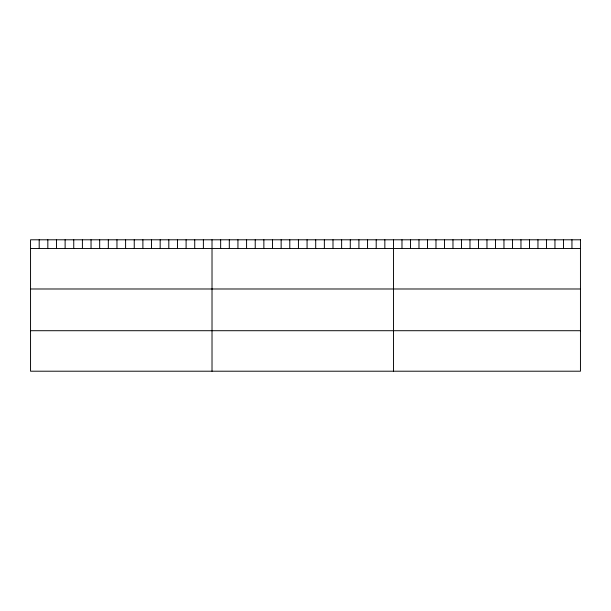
<?xml version="1.0" encoding="UTF-8"?>
<svg xmlns="http://www.w3.org/2000/svg" width="611" height="611" viewBox="0 0 611 611"><rect width="100%" height="100%" fill="white"/><g stroke="black" fill="none" stroke-linecap="round" stroke-linejoin="round"><path stroke-width="0.92" d="M30.55 248.494L580.45 248.494M30.55 288.988L580.45 288.988M30.55 330.711L580.45 330.711M571.949 239.795L571.949 248.494M563.457 239.795L563.457 248.494M554.956 239.795L554.956 248.494M546.455 239.795L546.455 248.494M537.955 239.795L537.955 248.494M529.462 239.795L529.462 248.494M520.962 239.795L520.962 248.494M512.461 239.795L512.461 248.494M503.96 239.795L503.96 248.494M495.468 239.795L495.468 248.494M486.967 239.795L486.967 248.494M478.466 239.795L478.466 248.494M469.974 239.795L469.974 248.494M461.473 239.795L461.473 248.494M452.972 239.795L452.972 248.494M444.472 239.795L444.472 248.494M435.979 239.795L435.979 248.494M427.479 239.795L427.479 248.494M418.978 239.795L418.978 248.494M410.477 239.795L410.477 248.494M401.985 239.795L401.985 248.494M393.484 239.795L393.484 371.205M384.846 239.795L384.846 248.494M376.2 239.795L376.2 248.494M367.562 239.795L367.562 248.494M358.917 239.795L358.917 248.494M350.279 239.795L350.279 248.494M341.633 239.795L341.633 248.494M332.995 239.795L332.995 248.494M324.357 239.795L324.357 248.494M315.711 239.795L315.711 248.494M307.073 239.795L307.073 248.494M298.428 239.795L298.428 248.494M289.79 239.795L289.79 248.494M281.144 239.795L281.144 248.494M272.506 239.795L272.506 248.494M263.868 239.795L263.868 248.494M255.222 239.795L255.222 248.494M246.584 239.795L246.584 248.494M237.939 239.795L237.939 248.494M229.301 239.795L229.301 248.494M220.655 239.795L220.655 248.494M212.017 239.795L212.017 371.205M203.379 239.795L203.379 248.494M194.733 239.795L194.733 248.494M186.095 239.795L186.095 248.494M177.45 239.795L177.45 248.494M168.812 239.795L168.812 248.494M160.166 239.795L160.166 248.494M151.528 239.795L151.528 248.494M142.89 239.795L142.89 248.494M134.244 239.795L134.244 248.494M125.606 239.795L125.606 248.494M116.961 239.795L116.961 248.494M108.323 239.795L108.323 248.494M99.677 239.795L99.677 248.494M91.039 239.795L91.039 248.494M82.401 239.795L82.401 248.494M73.755 239.795L73.755 248.494M65.117 239.795L65.117 248.494M56.472 239.795L56.472 248.494M47.834 239.795L47.834 248.494M39.188 239.795L39.188 248.494M580.45 239.795L30.55 239.795L30.55 371.205L580.45 371.205L580.45 239.795"/></g></svg>
